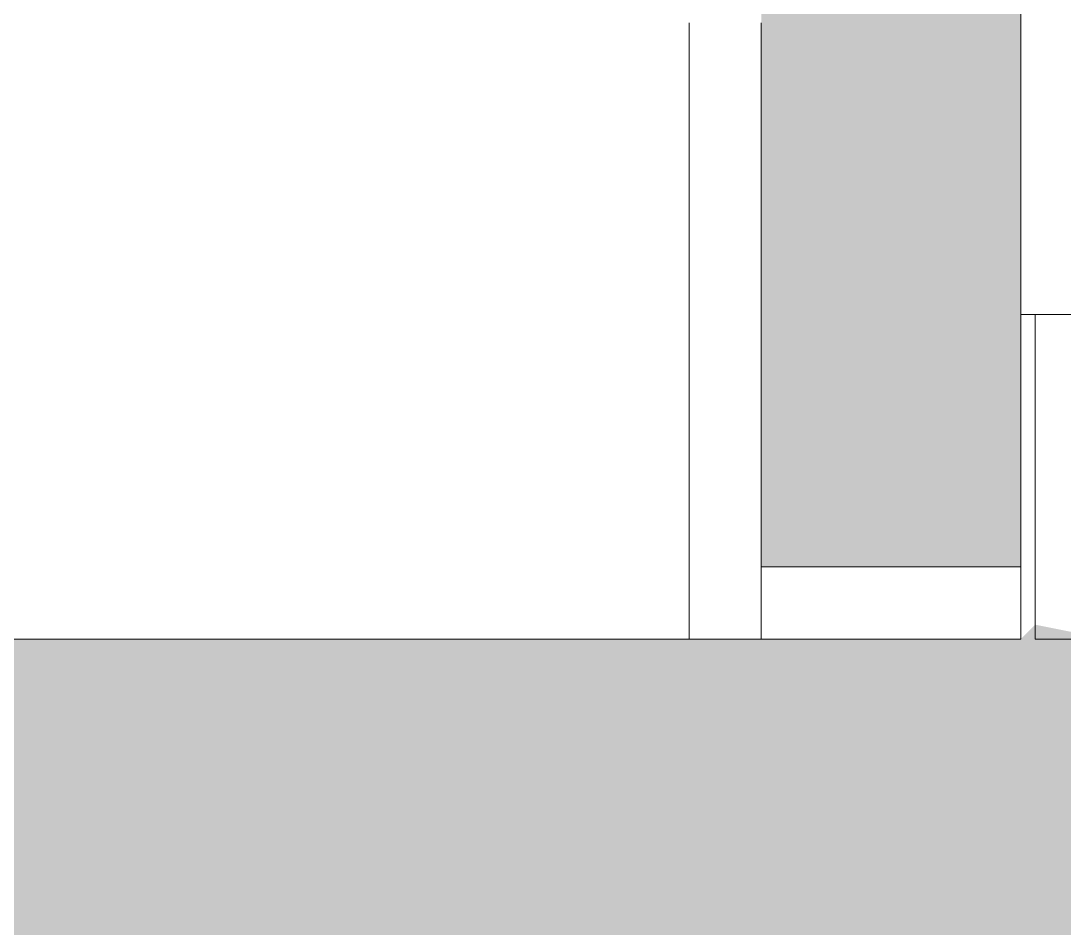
# Model space of a CAD drawing. Header units: inches. Extents: x -1551 to 2054, y 9767 to 12269.
# Drawn here: x 934.64 to 943.68, y 12078.56 to 12086.42 of the extents above; entities that cross this region are included whole.
import ezdxf

# ---------------------------------------------------------------- set-up
doc = ezdxf.new("R2010")
doc.units = ezdxf.units.IN
doc.header["$MEASUREMENT"] = 0
for name, color, linetype, lineweight in [('0-1', 7, 'Continuous', 5), ('0-2', 7, 'Continuous', 9), ('A-AREA-PATT-2', 254, 'Continuous', 9), ('A-DETL-GENF-HDLN-2', 1, 'Continuous', 9), ('A-DOOR-FRAM-1', 7, 'Continuous', 9), ('A-GLAZ-1', 7, 'Continuous', 9), ('A-WALL-1', 7, 'Continuous', 9), ('A-WALL-PATT-1', 8, 'Continuous', 9), ('A-WALL-PATT-2', 253, 'Continuous', 9)]:
    doc.layers.add(name, color=color, linetype=linetype, lineweight=lineweight)

# ---------------------------------------------------------------- blocks, each defined once
blk = doc.blocks.new('Window-Double_Hung-Marvin-Essential - ESDH3066 - 1st Floor-V6-KEY PLAN - 1ST FLOOR')
at = {"layer": 'A-DETL-GENF-HDLN-2'}
for q in [(17.125, 0.9062), (17.75, -4.4375)]:
    blk.add_line((17.125, -4.4375), q, dxfattribs=at)
at = {"layer": 'A-GLAZ-1'}
for p, q in [((17.75, -4.4375), (17.75, 0.9062)), ((-17.75, -4.4375), (17.75, -4.4375))]:
    blk.add_line(p, q, dxfattribs=at)
blk = doc.blocks.new('Bayer Built Door - VISTAGRANDE FLUSH - 37-1_2__ x 81-3_4__ - 1ST FLOOR-V5-KEY PLAN - 1ST FLOOR')
at = {"layer": 'A-DOOR-FRAM-1'}
for p, q in [((-18.75, 4.25), (-18.75, -1.625)), ((-18.375, -1.625), (-18.75, -1.625)), ((-18.75, -1.625), (-17.7188, -1.625)), ((-18, -1.625), (-18.625, -1.625)), ((-18.625, -1.625), (-18.625, -4.4375)), ((-18.625, -4.4375), (-18, -4.4375))]:
    blk.add_line(p, q, dxfattribs=at)
blk = doc.blocks.new('CTR - 1st Phase - Shell_rvt-1-KEY PLAN - 1ST FLOOR')
at = {"layer": 'A-WALL-PATT-1'}
h = blk.add_hatch(dxfattribs=at)
h.set_pattern_fill('FP_3', color=256, style=0, pattern_type=2)
h.set_pattern_definition([(0, (0, 0), (115.2, 28.8), [4.752, -81.648, 4.752, -81.648, -460.8]), (0, (0, 0), (115.2, 28.8), [-172.8, 4.752, -168.048, 4.752, -81.648, -201.6]), (0, (0, 0), (115.2, 28.8), [-432, 4.752, -52.848, 4.752, -139.248]), (120, (43.2, 14.4), (-82.54153, 85.366127), [4.752, -81.648, 4.752, -81.648, -460.8]), (120, (43.2, 14.4), (-82.54153, 85.366127), [-172.8, 4.752, -168.048, 4.752, -81.648, -201.6]), (120, (43.2, 14.4), (-82.54153, 85.366127), [-432, 4.752, -52.848, 4.752, -139.248]), (240, (57.6, 72), (-32.65847, -114.166127), [4.752, -81.648, 4.752, -81.648, -460.8]), (240, (57.6, 72), (-32.65847, -114.166127), [-172.8, 4.752, -168.048, 4.752, -81.648, -201.6]), (240, (57.6, 72), (-32.65847, -114.166127), [-432, 4.752, -52.848, 4.752, -139.248])])
h.paths.add_polyline_path([(-2653.7257, 12081.0644), (-2642.5487, 12081.1894), (-2642.5487, 12081.6894), (-2656.3237, 12081.6894), (-2656.316, 12081.0644)], flags=0)
h.paths.add_polyline_path([(-2705.2487, 12081.0644), (-2696.3237, 12081.1894), (-2696.3237, 12081.6894), (-2705.2487, 12081.6894), (-2705.2487, 12081.1894)], flags=0)
h.paths.add_polyline_path([(-2983.9737, 12081.0644), (-2939.9612, 12081.1894), (-2939.9612, 12081.6894), (-2983.9737, 12081.6894), (-2983.9737, 12081.1894)], flags=0)
h.paths.add_polyline_path([(-2931.0862, 12081.0644), (-2867.8737, 12081.1894), (-2867.8737, 12081.6894), (-2931.0862, 12081.6894), (-2931.0862, 12081.1894)], flags=0)
h.paths.add_polyline_path([(-2749.1237, 12081.0644), (-2749.1237, 12081.6894), (-2792.6237, 12081.6894), (-2792.6237, 12081.0644), (-2788.7989, 12081.0644)], flags=0)
h.paths.add_polyline_path([(-2713.7487, 12081.0644), (-2713.7487, 12081.6894), (-2721.2487, 12081.6894), (-2721.2487, 12081.0644)], flags=0)
h.paths.add_polyline_path([(-3021.55, 12081.0644), (-3021.4737, 12081.1894), (-3021.4737, 12081.6894), (-3023.7237, 12081.6894), (-3023.7237, 12081.0644)], flags=0)
h.paths.add_polyline_path([(-2828.1237, 12081.0644), (-2828.1237, 12081.6894), (-2830.3737, 12081.6894), (-2830.2759, 12081.0644)], flags=0)
h.paths.add_polyline_path([(-3132.8737, 12081.0644), (-3129.3112, 12081.1894), (-3129.3112, 12081.6894), (-3132.8737, 12081.6449), (-3132.8737, 12081.1894)], flags=0)
h.paths.add_polyline_path([(-3059.2237, 12081.0644), (-3059.2237, 12081.6894), (-3101.4362, 12081.6894), (-3101.4362, 12081.0644)], flags=0)
h.paths.add_polyline_path([(-3251.3737, 12081.0644), (-3250.8737, 12081.1894), (-3250.8737, 12081.6894), (-3251.3737, 12081.6894), (-3251.3737, 12081.1894)], flags=0)
h.paths.add_polyline_path([(-3214.8737, 12081.0644), (-3214.8737, 12081.6894), (-3215.3737, 12081.6894), (-3215.3737, 12081.0644)], flags=0)
h.paths.add_polyline_path([(-3141.3737, 12081.0644), (-3141.3737, 12081.6894), (-3179.3737, 12081.6894), (-3179.3737, 12081.0644)], flags=0)
h.paths.add_polyline_path([(-3404.4105, 12081.0644), (-3404.4105, 12081.6894), (-3459.0862, 12081.6894), (-3459.0862, 12081.0644)], flags=0)
h.paths.add_polyline_path([(-3368.9105, 12081.0644), (-3337.2112, 12081.1894), (-3337.2112, 12081.6894), (-3368.9105, 12081.6894), (-3368.9105, 12081.1894)], flags=0)
h.paths.add_polyline_path([(-3286.8737, 12081.0644), (-3286.8737, 12081.6894), (-3309.3362, 12081.6894), (-3309.3362, 12081.0644)], flags=0)
h.paths.add_polyline_path([(-3636.7737, 12081.0644), (-3625.9612, 12081.1894), (-3625.9612, 12081.6894), (-3636.7737, 12081.6894), (-3636.7737, 12081.1894)], flags=0)
h.paths.add_polyline_path([(-3598.0862, 12081.0644), (-3558.1362, 12081.1894), (-3558.1362, 12081.6894), (-3598.0862, 12081.6894), (-3598.0862, 12081.1894)], flags=0)
h.paths.add_polyline_path([(-3467.9612, 12081.0644), (-3467.9612, 12081.6894), (-3522.6362, 12081.6894), (-3522.6362, 12081.0644)], flags=0)
h.paths.add_polyline_path([(-3674.2737, 12081.0644), (-3674.2737, 12081.6894), (-3676.5237, 12081.6894), (-3676.5237, 12081.0644), (-3674.3115, 12081.0644)], flags=0)
h.paths.add_polyline_path([(-3734.3107, 12081.0644), (-3712.0237, 12081.1894), (-3712.0237, 12081.6894), (-3823.1987, 12081.6894), (-3823.1596, 12081.0646), (-3801.8473, 12081.0644)], flags=0)
at = {"layer": 'A-WALL-PATT-2'}
h = blk.add_hatch(dxfattribs=at)
h.set_pattern_fill('FP_4', color=256, style=0, pattern_type=2)
h.set_pattern_definition([(161.57, (1.8, 1.8), (-14.4010124, -0.0012439), [0, -102.456, 11.376, 0]), (18.43, (-1.8, 1.8), (-14.4010124, 0.0012439), [0, -102.456, 11.376, 0]), (108.43, (1.8, 1.8), (7.1973965, -36.003153), [34.146, -79.686]), (71.57, (-1.8, 1.8), (7.1973965, 36.003153), [34.146, -79.686])])
h.paths.add_polyline_path([(-2937.7112, 12081.6894), (-2867.8737, 12081.6894), (-2867.8737, 12087.1894), (-2983.9737, 12087.1894), (-2983.9737, 12081.6894), (-2976.0026, 12081.6894)], flags=0)
h.paths.add_polyline_path([(-2656.3237, 12081.6894), (-2642.5487, 12081.6894), (-2642.5487, 12087.1894), (-2656.3237, 12087.1894), (-2656.3237, 12082.8645)], flags=0)
h.paths.add_polyline_path([(-2830.3737, 12081.6894), (-2828.1237, 12081.6894), (-2828.1237, 12087.1894), (-2830.3737, 12087.1894), (-2830.3737, 12083.8769)], flags=0)
h.paths.add_polyline_path([(-2788.7989, 12081.6894), (-2749.1237, 12081.6894), (-2749.1237, 12087.1894), (-2792.6237, 12087.1894), (-2792.6237, 12081.6894)], flags=0)
h.paths.add_polyline_path([(-2721.2487, 12081.6894), (-2696.3237, 12081.6894), (-2696.3237, 12087.1894), (-2721.2487, 12087.1894), (-2721.2487, 12082.8645)], flags=0)
h.paths.add_polyline_path([(-3101.4362, 12081.6894), (-3059.2237, 12081.6894), (-3059.2237, 12087.1894), (-3101.4362, 12087.1894), (-3101.4362, 12082.8645)], flags=0)
h.paths.add_polyline_path([(-3021.4737, 12081.6894), (-3021.4737, 12087.1894), (-3023.7237, 12087.1894), (-3023.7237, 12081.6894)], flags=0)
h.paths.add_polyline_path([(-3251.3737, 12081.6894), (-3250.8737, 12081.6894), (-3250.8737, 12087.1894), (-3251.3737, 12087.1894), (-3251.3737, 12086.4081)], flags=0)
h.paths.add_polyline_path([(-3214.8737, 12081.6894), (-3214.8737, 12087.1894), (-3215.3737, 12087.1894), (-3215.3737, 12081.6894)], flags=0)
h.paths.add_polyline_path([(-3337.2112, 12081.6894), (-3337.2112, 12087.1894), (-3368.9105, 12087.1894), (-3368.9105, 12081.6894)], flags=0)
h.paths.add_polyline_path([(-3309.3362, 12081.6894), (-3286.8737, 12081.6894), (-3286.8737, 12087.1894), (-3309.3362, 12087.1894), (-3309.3362, 12082.8645)], flags=0)
h.paths.add_polyline_path([(-3139.6237, 12081.6894), (-3129.3112, 12081.6894), (-3129.3112, 12087.1894), (-3179.3737, 12087.1894), (-3179.3737, 12081.6894)], flags=0)
h.paths.add_polyline_path([(-3558.1362, 12081.6894), (-3558.1362, 12087.1894), (-3598.0862, 12087.1894), (-3598.0862, 12081.6894)], flags=0)
h.paths.add_polyline_path([(-3404.4105, 12081.6894), (-3404.4105, 12087.1894), (-3522.6362, 12087.1894), (-3522.6362, 12081.6894), (-3460.2112, 12081.6894)], flags=0)
h.paths.add_polyline_path([(-3636.7737, 12081.6894), (-3625.9612, 12081.6894), (-3625.9612, 12087.1894), (-3636.7737, 12087.1894), (-3636.7737, 12082.8645)], flags=0)
h.paths.add_polyline_path([(-3823.1987, 12081.6894), (-3712.0237, 12081.6894), (-3712.0237, 12087.1894), (-3823.8237, 12087.1894), (-3823.8237, 12081.6894)], flags=0)
h.paths.add_polyline_path([(-3674.2737, 12081.6894), (-3674.2737, 12087.1894), (-3676.5237, 12087.1894), (-3676.5237, 12081.6894)], flags=0)
at = {"layer": 'A-WALL-1'}
for p, q in [((-3021.4737, 12081.0644), (-3021.4737, 12089.9394)), ((-3023.7237, 12081.6894), (-3021.4737, 12081.6894)), ((-3023.7237, 12081.0644), (-3021.4737, 12081.0644))]:
    blk.add_line(p, q, dxfattribs=at)
at = {"layer": '0-2'}
for name, p in [('Bayer Built Door - VISTAGRANDE FLUSH - 37-1_2__ x 81-3_4__ - 1ST FLOOR-V5-KEY PLAN - 1ST FLOOR', (-3002.7237, 12085.5019)), ('Window-Double_Hung-Marvin-Essential - ESDH3066 - 1st Floor-V6-KEY PLAN - 1ST FLOOR', (-3041.4737, 12085.5019))]:
    blk.add_blockref(name, p, dxfattribs=at)

msp = doc.modelspace()

# ---------------------------------------------------------------- hatches: boundary and pattern name
at = {"layer": 'A-AREA-PATT-2'}
h = msp.add_hatch(color=256, dxfattribs=at)
h.paths.add_polyline_path([(835.9681, 11743.3644), (835.9681, 11779.3644), (837.7181, 11779.3644), (837.7181, 11743.3644), (836.5931, 11743.3644)], flags=0)
h.paths.add_polyline_path([(897.6306, 11725.3644), (1024.8181, 11725.3644), (1024.8181, 12081.0644), (980.8056, 12081.1894), (980.6806, 12081.0644), (980.0556, 12081.1894), (980.0556, 12083.8769), (944.0556, 12083.8769), (944.0556, 12081.0644), (943.4306, 12081.1894), (943.3056, 12081.0644), (863.3431, 12081.0644), (863.3431, 12060.2519), (835.4681, 12060.2519), (835.4681, 12081.0644), (831.9056, 12081.0644), (831.9056, 11743.3644), (835.9681, 11743.3644), (835.9681, 11741.4269), (836.5931, 11741.4269), (836.5931, 11739.7394), (871.3431, 11739.7394), (871.3431, 11741.4269), (871.9681, 11741.4269), (871.9681, 11743.3644), (897.6306, 11743.3644), (897.6306, 11727.5319)], flags=0)

# ---------------------------------------------------------------- block references
at = {"layer": '0-1'}
msp.add_blockref('CTR - 1st Phase - Shell_rvt-1-KEY PLAN - 1ST FLOOR', (3964.7794, 0), dxfattribs=at)

doc.saveas('drawing.dxf')
